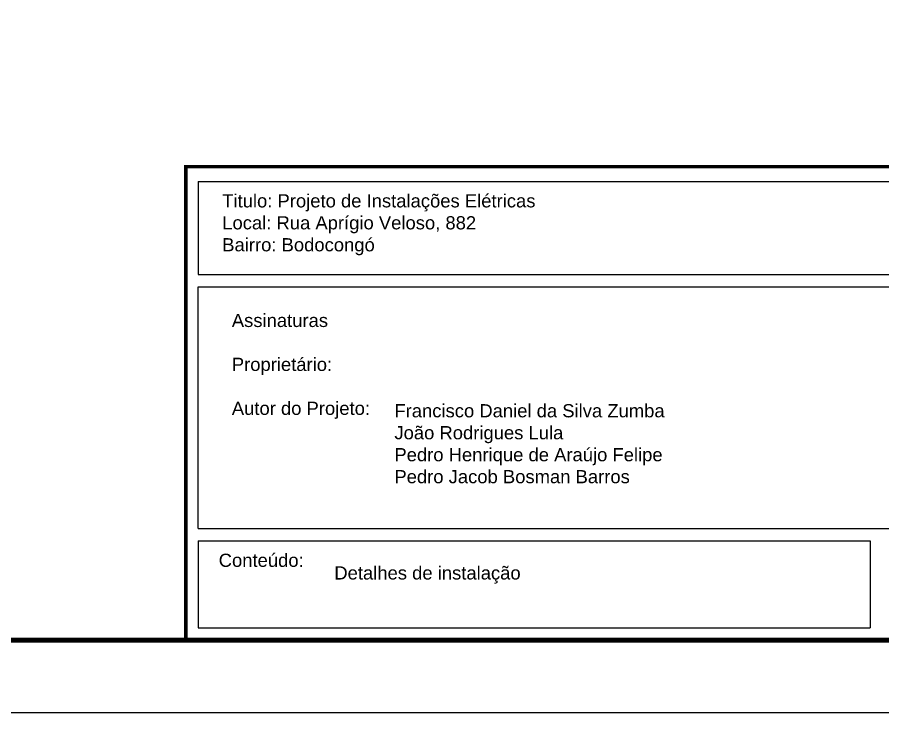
# Model space of a CAD drawing. Header units: millimetres. Extents: x 4236 to 4463, y 1839 to 1973.
# Drawn here: x 4382.11 to 4398.73, y 1838.68 to 1852.04 of the extents above; entities that cross this region are included whole.
import ezdxf

# ---------------------------------------------------------------- set-up
doc = ezdxf.new("R2010")
doc.units = ezdxf.units.MM
doc.layers.get('0').update_dxf_attribs({"lineweight": 25})
doc.layers.add('TEXTO2', color=7, linetype='Continuous')
doc.styles.get("Standard").update_dxf_attribs({"font": 'arial.ttf'})

msp = doc.modelspace()

# ---------------------------------------------------------------- linework, layer by layer
msp.add_line((4410.377, 1838.676), (4326.731, 1838.676))
at = {"const_width": 0.0996}
msp.add_lwpolyline([(4331.71, 1840.07), (4331.71, 1896.033), (4408.983, 1896.033), (4408.983, 1840.07)], close=True, dxfattribs=at)
at = {"const_width": 0.0664}
msp.add_lwpolyline([(4385.349, 1849.172), (4385.349, 1840.07), (4408.983, 1840.07), (4408.983, 1849.172), (4385.349, 1849.172)], dxfattribs=at)
for points in [[(4385.588, 1847.1), (4401.476, 1847.1), (4401.476, 1848.887)], [(4385.588, 1848.887), (4385.588, 1847.1)], [(4385.588, 1848.887), (4401.476, 1848.887)], [(4385.588, 1842.215), (4385.588, 1846.862), (4401.476, 1846.862), (4401.476, 1842.215)], [(4385.588, 1842.215), (4401.476, 1842.215)], [(4385.588, 1841.976), (4398.497, 1841.976)], [(4385.588, 1841.976), (4385.588, 1840.308), (4398.497, 1840.308)], [(4398.497, 1841.976), (4398.497, 1840.308)]]:
    msp.add_lwpolyline(points)

# ---------------------------------------------------------------- texts
at = {"layer": 'TEXTO2', "attachment_point": 1}
for s, width, insert, char_height in [('Titulo: Projeto de Instalações Elétricas \\PLocal: Rua Aprígio Veloso, 882\\PBairro: Bodocongó ', 6.80516, (4386.048, 1848.641), 0.25326), ('Assinaturas\\P\\PProprietário:\\P\\PAutor do Projeto:', 3.14032, (4386.232, 1846.342), 0.25326), ('Francisco Daniel da Silva Zumba\\PJoão Rodrigues Lula \\PPedro Henrique de Araújo Felipe \\PPedro Jacob Bosman Barros ', 8.26571, (4389.355, 1844.606), 0.25326), ('Conteúdo:', 3.72173, (4385.98, 1841.732), 0.2533), ('Detalhes de instalação', 9.67296, (4388.201, 1841.489), 0.25326)]:
    msp.add_mtext_dynamic_manual_height_columns(s, width=width, gutter_width=1.266, heights=[0], dxfattribs=dict(at, insert=insert, char_height=char_height))

doc.saveas('drawing.dxf')
